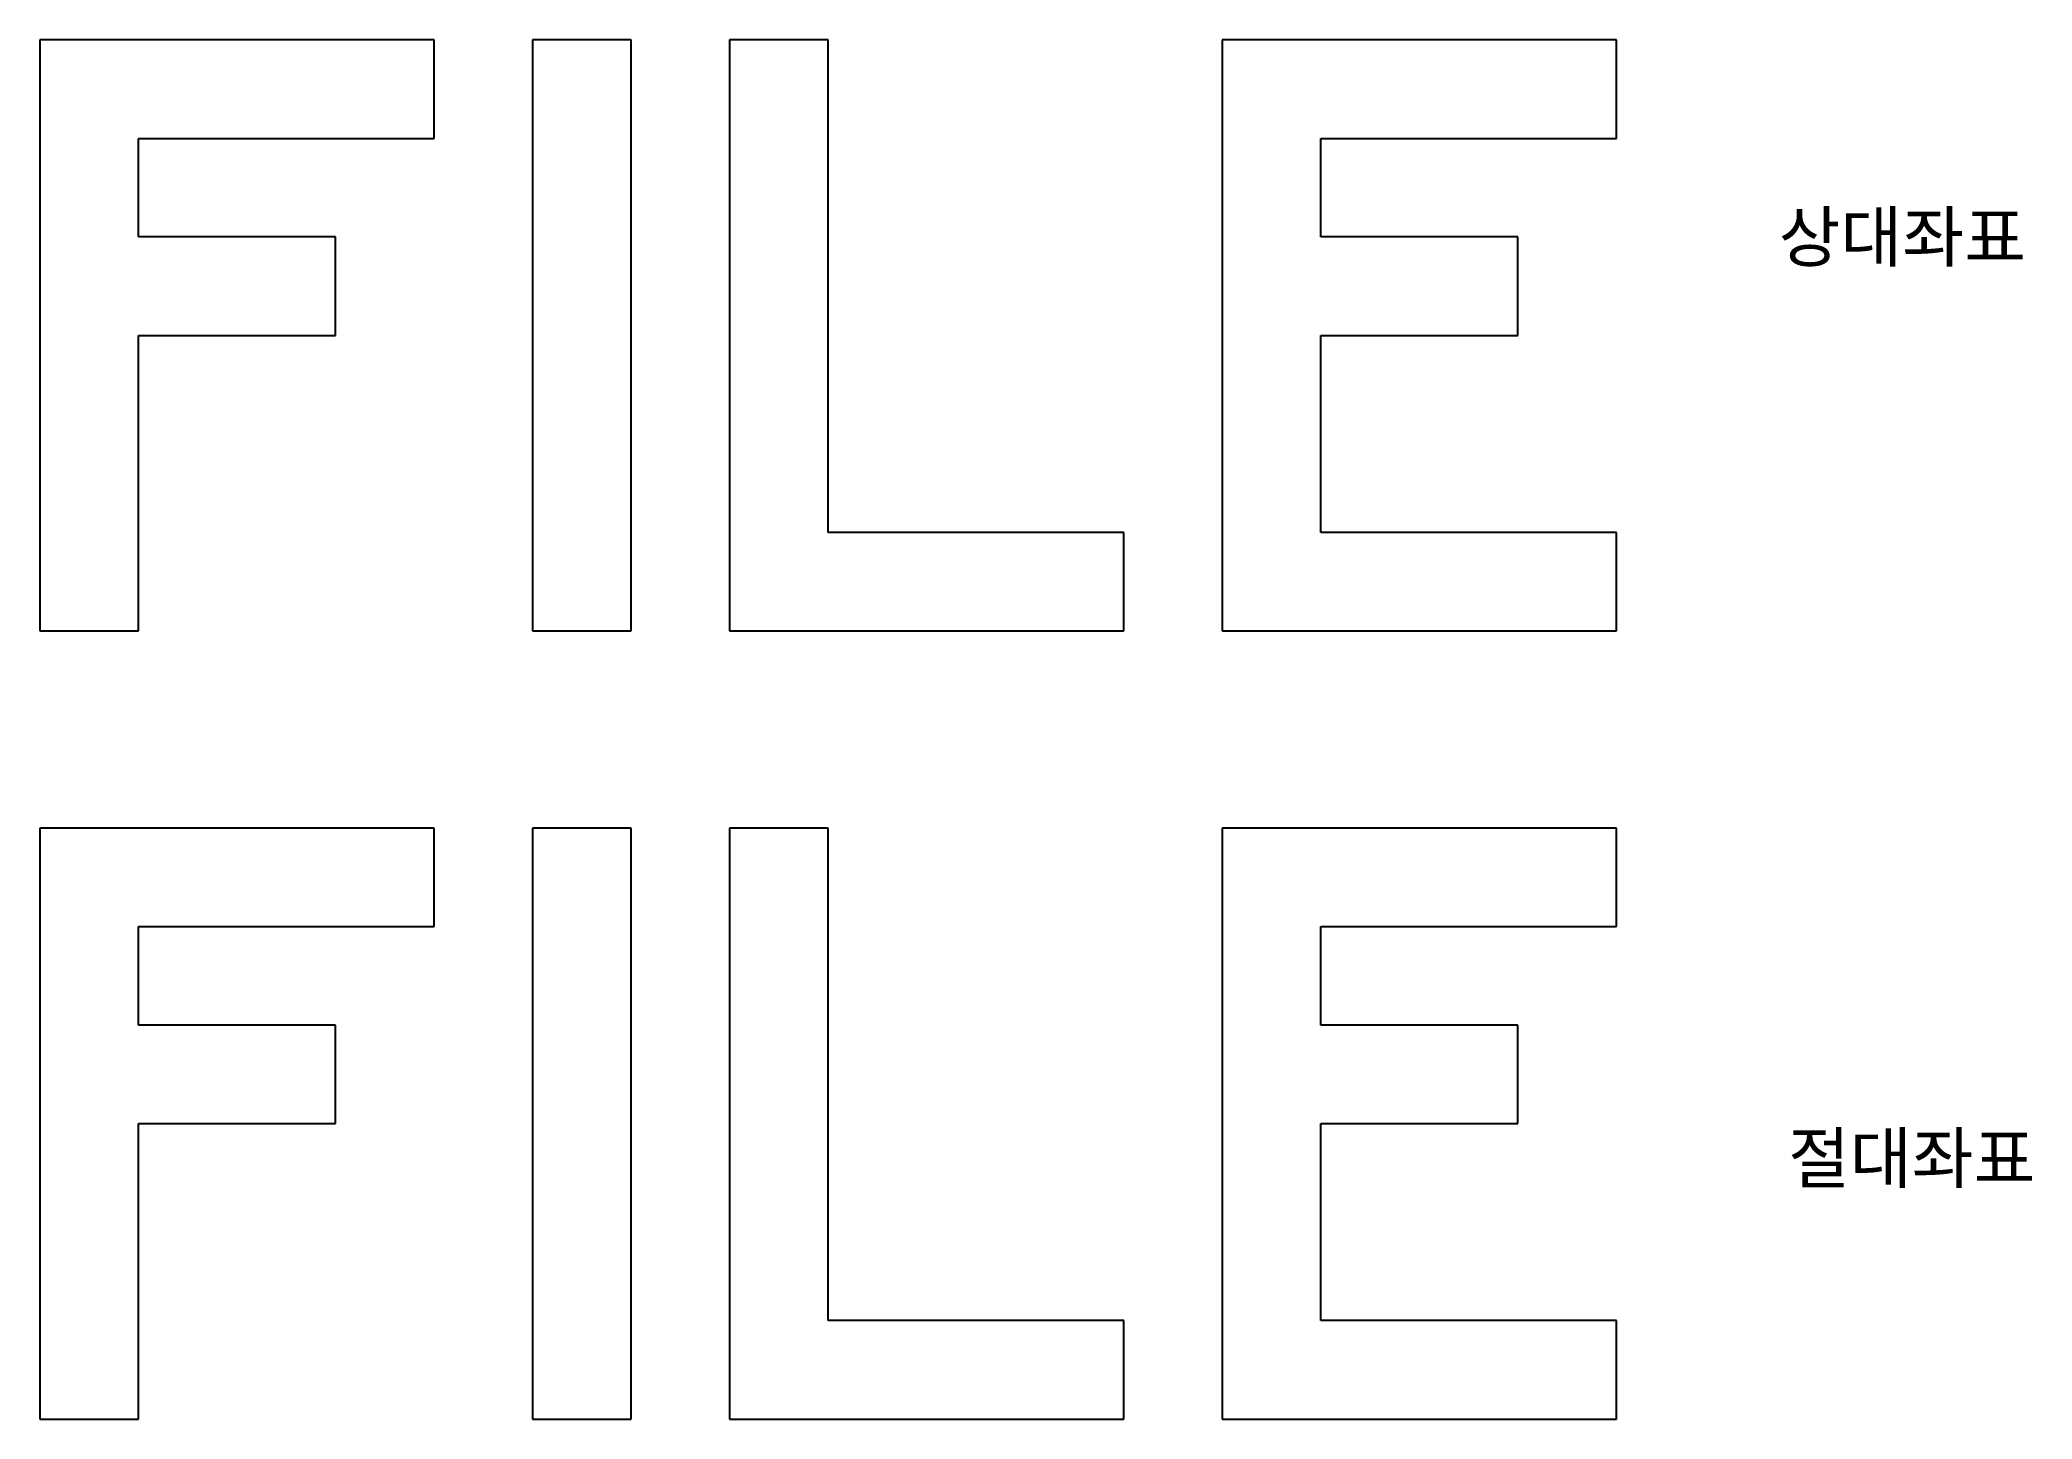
# Model space of a CAD drawing. Header units: millimetres. Extents: x 10 to 111, y 10 to 80.
import ezdxf

# ---------------------------------------------------------------- set-up
doc = ezdxf.new("R2010")
doc.units = ezdxf.units.MM

msp = doc.modelspace()

# ---------------------------------------------------------------- linework, layer by layer
for p, q in [((30, 80), (10, 80)), ((10, 80), (10, 50)), ((30, 75), (30, 80)), ((40, 80), (35, 80)), ((35, 80), (35, 50)), ((40, 50), (40, 80)), ((50, 80), (45, 80)), ((45, 80), (45, 50)), ((50, 55), (50, 80)), ((90, 80), (70, 80)), ((70, 80), (70, 50)), ((90, 75), (90, 80)), ((15, 70), (15, 75)), ((15, 75), (30, 75)), ((75, 70), (75, 75)), ((75, 75), (90, 75)), ((25, 70), (15, 70)), ((25, 65), (25, 70)), ((85, 70), (75, 70)), ((85, 65), (85, 70)), ((15, 50), (15, 65)), ((15, 65), (25, 65)), ((75, 55), (75, 65)), ((75, 65), (85, 65)), ((65, 55), (50, 55)), ((65, 50), (65, 55)), ((90, 55), (75, 55)), ((90, 50), (90, 55)), ((10, 50), (15, 50)), ((35, 50), (40, 50)), ((45, 50), (65, 50)), ((70, 50), (90, 50)), ((30, 40), (10, 40)), ((10, 40), (10, 10)), ((30, 35), (30, 40)), ((40, 40), (35, 40)), ((35, 40), (35, 10)), ((40, 10), (40, 40)), ((50, 40), (45, 40)), ((45, 40), (45, 10)), ((50, 15), (50, 40)), ((90, 40), (70, 40)), ((70, 40), (70, 10)), ((90, 35), (90, 40)), ((15, 30), (15, 35)), ((15, 35), (30, 35)), ((75, 30), (75, 35)), ((75, 35), (90, 35)), ((25, 30), (15, 30)), ((25, 25), (25, 30)), ((85, 30), (75, 30)), ((85, 25), (85, 30)), ((15, 10), (15, 25)), ((15, 25), (25, 25)), ((75, 15), (75, 25)), ((75, 25), (85, 25)), ((65, 15), (50, 15)), ((65, 10), (65, 15)), ((90, 15), (75, 15)), ((90, 10), (90, 15)), ((10, 10), (15, 10)), ((35, 10), (40, 10)), ((45, 10), (65, 10)), ((70, 10), (90, 10))]:
    msp.add_line(p, q)

# ---------------------------------------------------------------- texts
at = {"char_height": 2.5, "attachment_point": 1}
for s, insert, width in [('{\\fGulim|b0|i0|c129|p50;상대좌표}', (98.23, 71.25), 67.1623), ('{\\fGulim|b0|i0|c129|p50;절대좌표}', (98.71, 24.5), 63.0405)]:
    msp.add_mtext(s, dxfattribs=dict(at, insert=insert, width=width))

doc.saveas('drawing.dxf')
